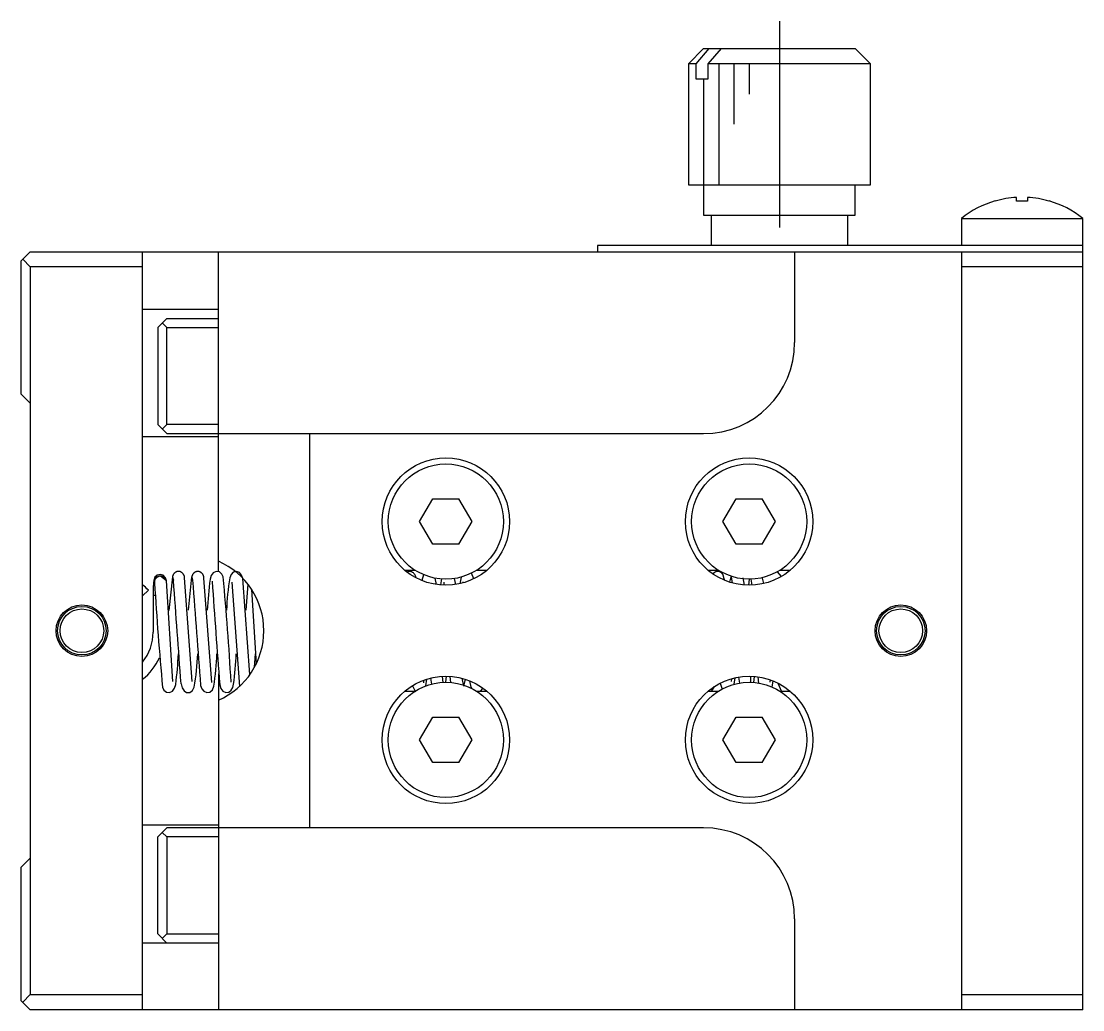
# Model space of a CAD drawing. Extents: x -35 to 326, y 23 to 241.
# Drawn here: x 25.48 to 60.48, y 135.14 to 167.74 of the extents above; entities that cross this region are included whole.
import ezdxf

# ---------------------------------------------------------------- set-up
doc = ezdxf.new("R2010")
doc.units = 0
doc.header["$LTSCALE"] = 10
doc.linetypes.add('CENTER', pattern=[2, 1.25, -0.25, 0.25, -0.25])
doc.layers.get('0').update_dxf_attribs({"linetype": 'CONTINUOUS'})
doc.layers.add('CENTER', color=1, linetype='CENTER')

msp = doc.modelspace()

# ---------------------------------------------------------------- linework, layer by layer
at = {"color": 7, "linetype": 'CONTINUOUS'}
for p, q in [((47.976124, 166.839292), (47.476124, 166.339292)), ((48.152569, 166.839292), (47.718713, 166.339292)), ((47.976124, 166.839292), (52.976124, 166.839292)), ((48.129091, 166.339292), (48.562947, 166.839292)), ((53.476124, 166.339292), (52.976124, 166.839292)), ((47.718713, 166.339292), (47.476124, 166.339292)), ((47.476124, 166.339292), (47.476124, 162.339292)), ((47.718713, 166.339292), (47.718713, 165.839292)), ((53.476124, 166.339292), (48.129091, 166.339292)), ((48.129091, 165.839292), (48.129091, 166.339292)), ((53.476124, 162.339292), (53.476124, 166.339292)), ((47.718713, 165.839292), (48.129091, 165.839292)), ((47.476124, 162.339292), (53.476124, 162.339292)), ((47.976124, 162.339292), (47.976124, 161.339292)), ((52.976124, 161.339292), (52.976124, 162.339292)), ((57.589763, 161.808814), (57.587508, 161.813436)), ((58.296124, 161.808814), (58.296124, 161.929151)), ((58.656124, 161.808814), (58.296124, 161.808814)), ((58.656124, 161.929151), (58.656124, 161.808814)), ((59.36474, 161.813436), (59.362486, 161.808814)), ((47.976124, 161.339292), (52.976124, 161.339292)), ((48.226124, 161.339292), (48.226124, 160.339292)), ((52.726124, 160.339292), (52.726124, 161.339292)), ((56.476124, 161.237291), (60.476124, 161.237291)), ((56.476124, 161.237291), (56.476124, 160.339292)), ((60.476124, 135.139292), (60.476124, 161.237291)), ((44.476124, 160.339292), (44.476124, 160.139292)), ((60.476124, 160.339292), (44.476124, 160.339292)), ((25.476124, 159.839292), (25.776124, 160.139292)), ((25.776124, 160.139292), (60.476124, 160.139292)), ((29.476128, 135.139292), (29.476128, 160.139292)), ((31.976124, 149.590526), (31.976124, 160.139292)), ((50.976124, 160.139292), (50.976124, 157.139292)), ((56.476124, 160.139292), (56.476124, 135.139292)), ((25.476124, 155.439292), (25.476124, 159.839292)), ((25.776124, 159.639292), (25.526124, 159.889292)), ((29.476124, 159.639292), (25.776124, 159.639292)), ((25.776124, 159.639292), (25.776124, 135.639292)), ((60.476124, 159.639292), (56.476124, 159.639292)), ((29.476124, 158.239292), (31.976124, 158.239292)), ((30.276124, 157.939292), (29.976124, 157.639292)), ((30.276124, 157.939292), (31.976124, 157.939292)), ((29.976124, 157.639292), (29.976124, 154.439292)), ((30.276124, 157.639292), (30.126124, 157.789292)), ((30.276124, 154.439292), (30.276124, 157.639292)), ((30.276124, 157.639292), (31.976124, 157.639292)), ((25.476124, 155.439292), (25.776124, 155.139292)), ((29.976124, 154.439292), (30.276124, 154.139292)), ((30.126124, 154.289292), (30.276124, 154.439292)), ((31.976124, 154.439292), (30.276124, 154.439292)), ((29.476124, 154.039292), (31.976124, 154.039292)), ((30.276124, 154.139292), (47.976124, 154.139292)), ((34.976124, 154.139292), (34.976124, 141.139292)), ((38.610099, 151.239292), (39.043111, 151.989292)), ((39.043111, 151.989292), (39.909137, 151.989292)), ((40.34215, 151.239292), (39.909137, 151.989292)), ((48.610099, 151.239292), (49.043111, 151.989292)), ((49.043111, 151.989292), (49.909137, 151.989292)), ((50.34215, 151.239292), (49.909137, 151.989292)), ((39.043111, 150.489292), (38.610099, 151.239292)), ((39.909137, 150.489292), (40.34215, 151.239292)), ((49.043111, 150.489292), (48.610099, 151.239292)), ((49.909137, 150.489292), (50.34215, 151.239292)), ((39.909137, 150.489292), (39.043111, 150.489292)), ((49.909137, 150.489292), (49.043111, 150.489292)), ((29.954707, 149.471311), (29.880311, 149.40027)), ((30.059428, 149.496664), (29.954707, 149.471311)), ((30.157401, 149.467578), (30.059428, 149.496664)), ((30.232564, 149.387791), (30.157401, 149.467578)), ((30.470689, 149.454396), (30.468371, 149.447232)), ((30.473348, 149.461548), (30.470689, 149.454396)), ((30.476348, 149.468677), (30.473348, 149.461548)), ((30.48019, 149.476782), (30.476348, 149.468677)), ((30.484472, 149.484824), (30.48019, 149.476782)), ((30.489188, 149.492785), (30.484472, 149.484824)), ((30.494335, 149.500643), (30.489188, 149.492785)), ((30.499906, 149.508379), (30.494335, 149.500643)), ((30.505893, 149.515969), (30.499906, 149.508379)), ((30.51229, 149.523392), (30.505893, 149.515969)), ((30.519086, 149.530622), (30.51229, 149.523392)), ((30.526272, 149.537635), (30.519086, 149.530622)), ((30.533837, 149.544404), (30.526272, 149.537635)), ((30.541767, 149.550901), (30.533837, 149.544404)), ((30.550049, 149.557098), (30.541767, 149.550901)), ((30.558669, 149.562965), (30.550049, 149.557098)), ((30.567609, 149.568469), (30.558669, 149.562965)), ((30.575681, 149.572964), (30.567609, 149.568469)), ((30.583974, 149.577134), (30.575681, 149.572964)), ((30.592472, 149.580956), (30.583974, 149.577134)), ((30.601163, 149.584406), (30.592472, 149.580956)), ((30.610031, 149.587459), (30.601163, 149.584406)), ((30.619061, 149.590089), (30.610031, 149.587459)), ((30.628236, 149.592269), (30.619061, 149.590089)), ((30.637537, 149.593972), (30.628236, 149.592269)), ((30.645058, 149.594972), (30.637537, 149.593972)), ((30.652638, 149.595634), (30.645058, 149.594972)), ((30.660268, 149.595941), (30.652638, 149.595634)), ((30.667937, 149.595879), (30.660268, 149.595941)), ((30.675633, 149.595432), (30.667937, 149.595879)), ((30.683347, 149.594587), (30.675633, 149.595432)), ((30.691066, 149.593345), (30.683347, 149.594587)), ((30.698781, 149.591711), (30.691066, 149.593345)), ((30.706482, 149.58969), (30.698781, 149.591711)), ((30.714155, 149.587287), (30.706482, 149.58969)), ((30.721791, 149.584508), (30.714155, 149.587287)), ((30.729377, 149.581358), (30.721791, 149.584508)), ((30.736901, 149.577844), (30.729377, 149.581358)), ((30.744349, 149.573972), (30.736901, 149.577844)), ((30.75171, 149.569749), (30.744349, 149.573972)), ((30.760765, 149.56399), (30.75171, 149.569749)), ((30.769635, 149.55771), (30.760765, 149.56399)), ((30.778289, 149.550927), (30.769635, 149.55771)), ((30.7867, 149.543658), (30.778289, 149.550927)), ((30.793876, 149.536874), (30.7867, 149.543658)), ((30.800818, 149.529742), (30.793876, 149.536874)), ((30.807504, 149.522276), (30.800818, 149.529742)), ((30.813912, 149.514491), (30.807504, 149.522276)), ((30.820126, 149.506252), (30.813912, 149.514491)), ((30.826003, 149.497716), (30.820126, 149.506252)), ((30.831516, 149.4889), (30.826003, 149.497716)), ((30.836638, 149.479823), (30.831516, 149.4889)), ((30.841342, 149.470505), (30.836638, 149.479823)), ((30.845165, 149.461997), (30.841342, 149.470505)), ((30.848613, 149.453328), (30.845165, 149.461997)), ((30.851662, 149.444513), (30.848613, 149.453328)), ((31.111576, 149.458297), (31.108749, 149.449925)), ((31.114853, 149.466627), (31.111576, 149.458297)), ((31.118577, 149.474899), (31.114853, 149.466627)), ((31.122747, 149.483095), (31.118577, 149.474899)), ((31.127357, 149.491197), (31.122747, 149.483095)), ((31.132403, 149.499187), (31.127357, 149.491197)), ((31.137879, 149.507042), (31.132403, 149.499187)), ((31.143777, 149.514743), (31.137879, 149.507042)), ((31.150091, 149.522267), (31.143777, 149.514743)), ((31.15681, 149.529589), (31.150091, 149.522267)), ((31.163924, 149.536686), (31.15681, 149.529589)), ((31.171422, 149.54353), (31.163924, 149.536686)), ((31.179292, 149.550096), (31.171422, 149.54353)), ((31.18752, 149.556355), (31.179292, 149.550096)), ((31.19609, 149.562277), (31.18752, 149.556355)), ((31.204987, 149.567831), (31.19609, 149.562277)), ((31.21205, 149.571837), (31.204987, 149.567831)), ((31.219287, 149.57559), (31.21205, 149.571837)), ((31.226691, 149.579076), (31.219287, 149.57559)), ((31.23425, 149.582277), (31.226691, 149.579076)), ((31.242098, 149.585227), (31.23425, 149.582277)), ((31.250086, 149.587847), (31.242098, 149.585227)), ((31.258203, 149.590118), (31.250086, 149.587847)), ((31.266437, 149.592021), (31.258203, 149.590118)), ((31.274775, 149.593536), (31.266437, 149.592021)), ((31.282297, 149.594544), (31.274775, 149.593536)), ((31.289882, 149.595211), (31.282297, 149.594544)), ((31.297519, 149.595523), (31.289882, 149.595211)), ((31.305197, 149.595463), (31.297519, 149.595523)), ((31.312906, 149.595015), (31.305197, 149.595463)), ((31.320635, 149.594168), (31.312906, 149.595015)), ((31.328373, 149.592922), (31.320635, 149.594168)), ((31.336109, 149.591281), (31.328373, 149.592922)), ((31.343833, 149.589252), (31.336109, 149.591281)), ((31.351534, 149.586838), (31.343833, 149.589252)), ((31.359199, 149.584045), (31.351534, 149.586838)), ((31.366818, 149.580879), (31.359199, 149.584045)), ((31.374376, 149.577346), (31.366818, 149.580879)), ((31.381863, 149.573453), (31.374376, 149.577346)), ((31.389264, 149.569207), (31.381863, 149.573453)), ((31.398375, 149.563414), (31.389264, 149.569207)), ((31.407303, 149.557095), (31.398375, 149.563414)), ((31.416022, 149.550268), (31.407303, 149.557095)), ((31.424501, 149.54295), (31.416022, 149.550268)), ((31.43174, 149.536118), (31.424501, 149.54295)), ((31.438749, 149.528934), (31.43174, 149.536118)), ((31.445506, 149.52141), (31.438749, 149.528934)), ((31.451988, 149.513562), (31.445506, 149.52141)), ((31.458281, 149.505254), (31.451988, 149.513562)), ((31.46424, 149.496642), (31.458281, 149.505254)), ((31.469838, 149.487744), (31.46424, 149.496642)), ((31.47505, 149.478578), (31.469838, 149.487744)), ((31.479847, 149.469163), (31.47505, 149.478578)), ((31.483756, 149.460563), (31.479847, 149.469163)), ((31.487292, 149.451796), (31.483756, 149.460563)), ((31.490433, 149.442876), (31.487292, 149.451796)), ((31.73899, 149.463133), (31.701163, 149.334882)), ((31.802838, 149.544618), (31.73899, 149.463133)), ((31.902218, 149.593056), (31.802838, 149.544618)), ((32.01144, 149.57614), (31.902218, 149.593056)), ((32.087179, 149.508844), (32.01144, 149.57614)), ((32.133502, 149.41447), (32.087179, 149.508844)), ((32.394129, 149.496651), (32.348773, 149.380632)), ((32.46924, 149.567635), (32.394129, 149.496651)), ((32.573757, 149.595509), (32.46924, 149.567635)), ((32.674878, 149.556551), (32.573757, 149.595509)), ((32.743604, 149.476827), (32.674878, 149.556551)), ((32.785194, 149.36481), (32.743604, 149.476827)), ((38.115977, 149.639292), (38.451429, 149.639292)), ((38.198249, 149.574822), (38.197386, 149.574392)), ((38.209835, 149.580148), (38.198249, 149.574822)), ((38.217641, 149.583279), (38.209835, 149.580148)), ((38.225883, 149.586193), (38.217641, 149.583279)), ((38.234558, 149.588831), (38.225883, 149.586193)), ((38.24366, 149.591128), (38.234558, 149.588831)), ((38.253183, 149.593015), (38.24366, 149.591128)), ((38.263112, 149.594416), (38.253183, 149.593015)), ((38.273434, 149.59525), (38.263112, 149.594416)), ((38.284126, 149.595429), (38.273434, 149.59525)), ((38.293823, 149.594972), (38.284126, 149.595429)), ((38.303767, 149.593868), (38.293823, 149.594972)), ((38.313937, 149.592066), (38.303767, 149.593868)), ((38.324308, 149.589533), (38.313937, 149.592066)), ((38.335046, 149.586169), (38.324308, 149.589533)), ((38.345932, 149.581984), (38.335046, 149.586169)), ((38.356929, 149.57695), (38.345932, 149.581984)), ((38.367696, 149.571198), (38.356929, 149.57695)), ((38.377969, 149.5649), (38.367696, 149.571198)), ((38.392332, 149.554669), (38.377969, 149.5649)), ((38.405597, 149.543591), (38.392332, 149.554669)), ((38.417782, 149.53184), (38.405597, 149.543591)), ((38.428921, 149.519563), (38.417782, 149.53184)), ((38.439057, 149.506882), (38.428921, 149.519563)), ((38.448242, 149.493894), (38.439057, 149.506882)), ((38.462282, 149.470517), (38.448242, 149.493894)), ((38.473921, 149.446714), (38.462282, 149.470517)), ((38.743464, 149.487166), (38.681974, 149.296281)), ((40.403436, 149.355918), (40.319375, 149.537177)), ((40.500819, 149.639292), (40.836271, 149.639292)), ((48.115977, 149.639292), (48.451429, 149.639292)), ((48.28456, 149.51618), (48.281817, 149.512821)), ((48.290999, 149.523584), (48.28456, 149.51618)), ((48.297836, 149.530798), (48.290999, 149.523584)), ((48.305059, 149.537796), (48.297836, 149.530798)), ((48.312658, 149.544551), (48.305059, 149.537796)), ((48.320619, 149.551036), (48.312658, 149.544551)), ((48.328929, 149.557221), (48.320619, 149.551036)), ((48.337574, 149.563077), (48.328929, 149.557221)), ((48.346536, 149.568572), (48.337574, 149.563077)), ((48.354626, 149.573058), (48.346536, 149.568572)), ((48.362933, 149.577221), (48.354626, 149.573058)), ((48.371444, 149.581036), (48.362933, 149.577221)), ((48.380145, 149.58448), (48.371444, 149.581036)), ((48.389021, 149.587526), (48.380145, 149.58448)), ((48.398056, 149.590151), (48.389021, 149.587526)), ((48.407234, 149.592325), (48.398056, 149.590151)), ((48.416537, 149.594023), (48.407234, 149.592325)), ((48.424057, 149.595019), (48.416537, 149.594023)), ((48.431635, 149.595677), (48.424057, 149.595019)), ((48.439262, 149.59598), (48.431635, 149.595677)), ((48.446925, 149.595915), (48.439262, 149.59598)), ((48.454615, 149.595464), (48.446925, 149.595915)), ((48.46232, 149.594615), (48.454615, 149.595464)), ((48.470031, 149.59337), (48.46232, 149.594615)), ((48.477735, 149.591733), (48.470031, 149.59337)), ((48.485423, 149.589709), (48.477735, 149.591733)), ((48.493083, 149.587303), (48.485423, 149.589709)), ((48.500703, 149.584521), (48.493083, 149.587303)), ((48.508273, 149.581368), (48.500703, 149.584521)), ((48.515778, 149.577851), (48.508273, 149.581368)), ((48.523207, 149.573977), (48.515778, 149.577851)), ((48.530546, 149.569753), (48.523207, 149.573977)), ((48.539573, 149.563991), (48.530546, 149.569753)), ((48.548412, 149.557709), (48.539573, 149.563991)), ((48.557034, 149.550925), (48.548412, 149.557709)), ((48.56541, 149.543655), (48.557034, 149.550925)), ((48.572553, 149.536871), (48.56541, 149.543655)), ((48.57946, 149.52974), (48.572553, 149.536871)), ((48.58611, 149.522275), (48.57946, 149.52974)), ((48.59248, 149.514492), (48.58611, 149.522275)), ((48.598654, 149.506256), (48.59248, 149.514492)), ((48.604488, 149.497723), (48.598654, 149.506256)), ((48.609956, 149.488912), (48.604488, 149.497723)), ((48.615032, 149.479841), (48.609956, 149.488912)), ((48.619688, 149.470529), (48.615032, 149.479841)), ((48.623468, 149.462029), (48.619688, 149.470529)), ((48.626869, 149.453369), (48.623468, 149.462029)), ((48.629872, 149.444564), (48.626869, 149.453369)), ((50.544991, 149.432095), (50.407315, 149.58373)), ((50.500819, 149.639292), (50.836271, 149.639292)), ((29.880311, 149.40027), (29.844776, 149.294289)), ((29.866016, 149.278026), (29.864563, 149.262148)), ((29.864563, 149.262148), (29.86459, 149.246244)), ((29.86459, 149.246244), (29.866095, 149.230433)), ((29.865017, 149.237166), (29.869028, 149.212112)), ((29.865173, 149.258108), (29.865127, 149.251841)), ((29.865127, 149.251841), (29.865372, 149.245573)), ((29.865515, 149.26433), (29.865173, 149.258108)), ((29.865372, 149.245573), (29.865883, 149.239481)), ((29.866154, 149.270539), (29.865515, 149.26433)), ((29.865883, 149.239481), (29.86614, 149.237228)), ((29.868937, 149.293761), (29.866016, 149.278026)), ((29.86708, 149.276676), (29.866154, 149.270539)), ((29.866307, 149.237251), (29.86976, 149.212627)), ((29.868287, 149.282776), (29.86708, 149.276676)), ((29.869756, 149.288795), (29.868287, 149.282776)), ((29.873305, 149.309235), (29.868937, 149.293761)), ((29.87148, 149.294751), (29.869756, 149.288795)), ((29.87388, 149.301832), (29.87148, 149.294751)), ((29.879087, 149.324335), (29.873305, 149.309235)), ((29.876616, 149.308798), (29.87388, 149.301832)), ((29.879654, 149.315611), (29.876616, 149.308798)), ((29.886242, 149.338947), (29.879087, 149.324335)), ((29.882994, 149.322307), (29.879654, 149.315611)), ((29.886598, 149.328837), (29.882994, 149.322307)), ((29.894715, 149.352964), (29.886242, 149.338947)), ((29.890472, 149.335237), (29.886598, 149.328837)), ((29.894581, 149.341472), (29.890472, 149.335237)), ((29.898925, 149.347559), (29.894581, 149.341472)), ((29.904443, 149.366283), (29.894715, 149.352964)), ((29.902547, 149.352302), (29.898925, 149.347559)), ((29.906308, 149.356953), (29.902547, 149.352302)), ((29.915355, 149.378803), (29.904443, 149.366283)), ((29.910193, 149.361494), (29.906308, 149.356953)), ((29.914207, 149.36594), (29.910193, 149.361494)), ((29.918334, 149.370275), (29.914207, 149.36594)), ((29.927371, 149.390433), (29.915355, 149.378803)), ((29.922581, 149.37451), (29.918334, 149.370275)), ((29.931395, 149.382649), (29.922581, 149.37451)), ((29.940399, 149.401085), (29.927371, 149.390433)), ((29.940618, 149.390345), (29.931395, 149.382649)), ((29.954345, 149.410682), (29.940399, 149.401085)), ((29.95022, 149.39758), (29.940618, 149.390345)), ((29.96022, 149.404367), (29.95022, 149.39758)), ((29.969104, 149.419152), (29.954345, 149.410682)), ((29.965342, 149.407571), (29.96022, 149.404367)), ((29.970551, 149.41065), (29.965342, 149.407571)), ((29.984568, 149.426432), (29.969104, 149.419152)), ((29.975829, 149.413593), (29.970551, 149.41065)), ((29.981187, 149.416405), (29.975829, 149.413593)), ((29.986606, 149.419074), (29.981187, 149.416405)), ((30.000621, 149.432468), (29.984568, 149.426432)), ((29.992101, 149.421604), (29.986606, 149.419074)), ((29.997648, 149.423983), (29.992101, 149.421604)), ((30.003264, 149.426215), (29.997648, 149.423983)), ((30.017145, 149.437215), (30.000621, 149.432468)), ((30.008925, 149.428287), (30.003264, 149.426215)), ((30.014646, 149.430204), (30.008925, 149.428287)), ((30.021153, 149.432167), (30.014646, 149.430204)), ((30.034017, 149.440639), (30.017145, 149.437215)), ((30.027718, 149.433915), (30.021153, 149.432167)), ((30.03431, 149.435435), (30.027718, 149.433915)), ((30.051112, 149.442714), (30.034017, 149.440639)), ((30.040954, 149.436728), (30.03431, 149.435435)), ((30.0476, 149.437779), (30.040954, 149.436728)), ((30.05428, 149.438588), (30.0476, 149.437779)), ((30.068303, 149.443424), (30.051112, 149.442714)), ((30.060945, 149.439144), (30.05428, 149.438588)), ((30.067611, 149.439445), (30.060945, 149.439144)), ((30.074441, 149.439481), (30.067611, 149.439445)), ((30.262079, 149.286972), (30.068303, 149.443424)), ((30.081245, 149.439236), (30.074441, 149.439481)), ((30.087976, 149.438712), (30.081245, 149.439236)), ((30.09467, 149.437913), (30.087976, 149.438712)), ((30.101265, 149.436857), (30.09467, 149.437913)), ((30.107802, 149.435548), (30.101265, 149.436857)), ((30.114235, 149.434005), (30.107802, 149.435548)), ((30.120582, 149.432233), (30.114235, 149.434005)), ((30.125781, 149.430596), (30.120582, 149.432233)), ((30.13092, 149.428812), (30.125781, 149.430596)), ((30.135977, 149.426892), (30.13092, 149.428812)), ((30.14097, 149.424836), (30.135977, 149.426892)), ((30.145878, 149.422656), (30.14097, 149.424836)), ((30.150716, 149.42035), (30.145878, 149.422656)), ((30.155468, 149.417928), (30.150716, 149.42035)), ((30.160146, 149.41539), (30.155468, 149.417928)), ((30.16925, 149.409993), (30.160146, 149.41539)), ((30.178018, 149.404189), (30.16925, 149.409993)), ((30.182749, 149.400794), (30.178018, 149.404189)), ((30.187377, 149.397282), (30.182749, 149.400794)), ((30.196295, 149.389941), (30.187377, 149.397282)), ((30.204762, 149.382198), (30.196295, 149.389941)), ((30.212762, 149.37408), (30.204762, 149.382198)), ((30.220283, 149.365612), (30.212762, 149.37408)), ((30.227305, 149.356815), (30.220283, 149.365612)), ((30.233834, 149.347676), (30.227305, 149.356815)), ((30.26209, 149.2869), (30.232564, 149.387791)), ((30.236893, 149.343), (30.233834, 149.347676)), ((30.239817, 149.338249), (30.236893, 149.343)), ((30.242593, 149.333439), (30.239817, 149.338249)), ((30.245226, 149.328558), (30.242593, 149.333439)), ((30.247705, 149.323624), (30.245226, 149.328558)), ((30.250033, 149.318625), (30.247705, 149.323624)), ((30.252198, 149.31358), (30.250033, 149.318625)), ((30.254203, 149.308476), (30.252198, 149.31358)), ((30.256036, 149.303335), (30.254203, 149.308476)), ((30.2577, 149.298141), (30.256036, 149.303335)), ((30.25955, 149.291511), (30.2577, 149.298141)), ((30.261107, 149.284822), (30.25955, 149.291511)), ((30.263694, 149.267533), (30.260959, 149.286632)), ((30.261572, 149.28251), (30.261107, 149.284822)), ((30.4783, 145.966836), (30.262429, 149.286995)), ((30.460435, 149.411887), (30.341567, 148.311246)), ((30.462512, 149.41866), (30.461898, 149.411584)), ((30.461898, 149.411584), (30.493135, 149.305472)), ((30.463465, 149.425772), (30.462512, 149.41866)), ((30.464759, 149.43291), (30.463465, 149.425772)), ((30.466394, 149.440067), (30.464759, 149.43291)), ((30.468371, 149.447232), (30.466394, 149.440067)), ((30.854293, 149.435568), (30.851662, 149.444513)), ((30.856482, 149.42651), (30.854293, 149.435568)), ((30.857954, 149.418887), (30.856482, 149.42651)), ((30.85909, 149.411208), (30.857954, 149.418887)), ((30.859876, 149.403482), (30.85909, 149.411208)), ((30.8603, 149.395721), (30.859876, 149.403482)), ((30.860003, 149.380137), (30.860347, 149.387936)), ((30.860347, 149.387936), (30.8603, 149.395721)), ((31.115622, 145.960757), (30.860492, 149.380119)), ((31.095366, 149.411595), (30.976718, 148.313756)), ((31.10196, 149.416314), (31.101388, 149.407947)), ((31.101388, 149.407947), (31.128123, 149.306659)), ((31.10298, 149.424708), (31.10196, 149.416314)), ((31.104451, 149.433116), (31.10298, 149.424708)), ((31.106374, 149.441527), (31.104451, 149.433116)), ((31.108749, 149.449925), (31.106374, 149.441527)), ((31.493158, 149.433819), (31.490433, 149.442876)), ((31.495445, 149.424641), (31.493158, 149.433819)), ((31.496999, 149.416913), (31.495445, 149.424641)), ((31.49822, 149.409122), (31.496999, 149.416913)), ((31.499094, 149.40128), (31.49822, 149.409122)), ((31.499607, 149.393396), (31.499094, 149.40128)), ((31.499494, 149.377548), (31.499745, 149.385482)), ((31.765865, 145.926661), (31.499494, 149.377548)), ((31.499745, 149.385482), (31.499607, 149.393396)), ((32.421072, 149.245854), (32.66836, 145.799964)), ((33.01386, 146.191641), (32.785194, 149.36481)), ((32.948563, 149.174907), (32.881679, 148.313376)), ((38.483537, 149.422639), (38.473921, 149.446714)), ((38.491502, 149.398329), (38.483537, 149.422639)), ((38.49582, 149.38291), (38.491502, 149.398329)), ((39.165778, 149.163387), (39.128976, 149.372449)), ((39.328106, 149.346057), (39.295157, 149.148234)), ((39.411387, 149.237141), (39.40569, 149.141348)), ((39.800341, 149.164963), (39.765743, 149.361997)), ((39.979982, 149.407982), (39.935109, 149.190904)), ((40.04153, 149.254998), (40.035769, 149.215711)), ((48.632454, 149.43563), (48.629872, 149.444564)), ((48.634593, 149.426585), (48.632454, 149.43563)), ((48.636022, 149.418974), (48.634593, 149.426585)), ((48.637114, 149.411308), (48.636022, 149.418974)), ((48.637856, 149.403596), (48.637114, 149.411308)), ((48.637841, 149.380303), (48.638234, 149.388083)), ((48.638234, 149.395851), (48.637856, 149.403596)), ((48.638234, 149.388083), (48.638234, 149.395851)), ((48.670715, 149.30091), (48.640603, 149.380758)), ((48.875573, 149.411845), (48.830655, 149.241238)), ((48.879227, 149.410366), (48.920932, 149.214609)), ((49.327814, 149.145201), (49.277332, 149.379452)), ((49.481424, 149.339835), (49.453746, 149.140133)), ((49.537023, 149.341171), (49.56432, 149.141862)), ((49.956534, 149.195985), (49.916823, 149.375065)), ((50.187087, 149.269818), (50.185318, 149.263545)), ((29.476128, 148.795137), (29.66876, 148.979618)), ((29.909457, 148.796682), (29.824315, 148.796627)), ((29.824315, 148.796627), (29.824315, 147.596296)), ((33.067518, 149.007946), (33.221043, 146.540241)), ((33.170157, 146.441536), (33.199191, 146.87961)), ((31.976124, 146.21435), (31.976124, 135.139292)), ((38.752744, 145.923439), (38.746295, 146.007764)), ((38.814821, 145.819871), (38.849204, 146.042702)), ((38.973667, 146.077406), (38.999158, 145.877761)), ((39.393235, 145.936992), (39.36968, 146.134941)), ((39.471309, 145.938874), (39.495003, 146.138559)), ((39.60302, 146.134971), (39.625696, 145.932705)), ((40.066537, 145.812345), (40.011439, 146.06943)), ((40.068667, 145.812909), (40.11925, 146.038197)), ((40.253405, 145.989283), (40.30299, 145.781349)), ((48.894931, 145.963152), (48.901243, 146.05811)), ((48.982971, 145.873663), (49.014637, 146.08688)), ((49.130478, 146.110034), (49.155828, 145.911361)), ((49.533231, 145.956776), (49.529248, 146.137644)), ((49.629743, 145.932131), (49.654103, 146.130561)), ((49.76471, 146.118089), (49.790015, 145.911955)), ((50.172695, 145.948282), (50.175992, 146.01833)), ((50.235437, 145.780738), (50.27262, 145.981505)), ((30.136422, 145.7727), (30.182586, 145.680988)), ((30.182586, 145.680988), (30.264636, 145.61571)), ((30.264636, 145.61571), (30.364422, 145.598156)), ((30.364422, 145.598156), (30.465552, 145.646597)), ((30.465552, 145.646597), (30.53322, 145.740338)), ((30.53322, 145.740338), (30.570624, 145.868157)), ((30.745492, 145.889511), (30.78266, 145.759244)), ((30.78266, 145.759244), (30.843277, 145.659848)), ((30.843277, 145.659848), (30.927743, 145.604892)), ((30.927743, 145.604892), (31.030062, 145.604509)), ((31.030062, 145.604509), (31.119054, 145.665576)), ((31.119054, 145.665576), (31.176395, 145.77464)), ((31.391685, 145.833542), (31.431878, 145.72371)), ((31.431878, 145.72371), (31.49516, 145.642396)), ((31.49516, 145.642396), (31.593152, 145.598038)), ((31.593152, 145.598038), (31.696103, 145.617609)), ((31.696103, 145.617609), (31.778486, 145.692245)), ((31.778486, 145.692245), (31.827799, 145.813462)), ((32.019718, 145.858657), (32.057158, 145.731264)), ((32.057158, 145.731264), (32.120483, 145.648202)), ((32.120483, 145.648202), (32.218264, 145.599763)), ((32.218264, 145.599763), (32.319863, 145.611892)), ((32.319863, 145.611892), (32.401151, 145.675106)), ((32.401151, 145.675106), (32.44954, 145.765724)), ((32.44954, 145.765724), (32.476211, 145.875117)), ((38.451429, 145.639292), (38.115977, 145.639292)), ((38.375846, 145.826856), (38.469087, 145.649795)), ((38.469087, 145.649795), (38.482177, 145.639266)), ((40.310782, 145.778361), (40.319596, 145.741305)), ((40.836271, 145.639292), (40.500819, 145.639292)), ((40.61969, 145.639263), (40.697949, 145.746855)), ((48.451429, 145.639292), (48.115977, 145.639292)), ((48.237702, 145.639224), (48.329776, 145.798326)), ((48.521797, 145.909651), (48.584099, 145.715996)), ((50.425432, 145.912), (50.546954, 145.639263)), ((50.836271, 145.639292), (50.500819, 145.639292)), ((50.779921, 145.639292), (50.806487, 145.66379)), ((38.610099, 144.039292), (39.043111, 144.789292)), ((39.043111, 144.789292), (39.909137, 144.789292)), ((40.34215, 144.039292), (39.909137, 144.789292)), ((48.610099, 144.039292), (49.043111, 144.789292)), ((49.043111, 144.789292), (49.909137, 144.789292)), ((50.34215, 144.039292), (49.909137, 144.789292)), ((39.043111, 143.289292), (38.610099, 144.039292)), ((39.909137, 143.289292), (40.34215, 144.039292)), ((49.043111, 143.289292), (48.610099, 144.039292)), ((49.909137, 143.289292), (50.34215, 144.039292)), ((39.909137, 143.289292), (39.043111, 143.289292)), ((49.909137, 143.289292), (49.043111, 143.289292)), ((29.476124, 141.239292), (31.976124, 141.239292)), ((29.976124, 140.839292), (30.276124, 141.139292)), ((47.976124, 141.139292), (30.276124, 141.139292)), ((29.976124, 137.639292), (29.976124, 140.839292)), ((30.126124, 140.989292), (30.276124, 140.839292)), ((30.276124, 140.839292), (30.276124, 137.639292)), ((31.976124, 140.839292), (30.276124, 140.839292)), ((25.776124, 140.139292), (25.476124, 139.839292)), ((25.476124, 135.439292), (25.476124, 139.839292)), ((50.976124, 138.139292), (50.976124, 135.139292)), ((30.276124, 137.339292), (29.976124, 137.639292)), ((30.276124, 137.639292), (30.126124, 137.489292)), ((30.276124, 137.639292), (31.976124, 137.639292)), ((31.976124, 137.339292), (29.476124, 137.339292)), ((25.526124, 135.389292), (25.776124, 135.639292)), ((25.776124, 135.639292), (29.476124, 135.639292)), ((56.476124, 135.639292), (60.476124, 135.639292)), ((25.476124, 135.439292), (25.776124, 135.139292)), ((60.476124, 135.139292), (25.776124, 135.139292))]:
    msp.add_line(p, q, dxfattribs=at)
at = {"color": 3, "linetype": 'CONTINUOUS'}
for p, q in [((48.476124, 166.339292), (48.476124, 162.339292)), ((48.976124, 166.339292), (48.976124, 164.339292)), ((49.476124, 166.339292), (49.476124, 165.339292)), ((47.976124, 165.839292), (47.976124, 162.339292))]:
    msp.add_line(p, q, dxfattribs=at)
at = {"color": 7, "linetype": 'CONTINUOUS'}
for centre, radius in [((39.476124, 151.239292), 2.1), ((49.476124, 151.239292), 2.1), ((39.476124, 151.239292), 1.9), ((49.476124, 151.239292), 1.9), ((27.476124, 147.639292), 0.85), ((27.476124, 147.639292), 0.8), ((54.476124, 147.639292), 0.85), ((54.476124, 147.639292), 0.8), ((27.476124, 147.639292), 0.719615), ((54.476124, 147.639292), 0.719615), ((39.476124, 144.039292), 2.1), ((49.476124, 144.039292), 2.1), ((39.476124, 144.039292), 1.9), ((49.476124, 144.039292), 1.9)]:
    msp.add_circle(centre, radius, dxfattribs=at)
for centre, radius, start, end in [((58.476124, 158.739292), 3.2, 106.122533, 128.682187), ((58.476124, 158.739292), 3.194933, 93.229709, 106.106712), ((58.476124, 158.739292), 3.194933, 73.893288, 86.770291), ((58.476124, 158.739292), 3.2, 51.317813, 73.877467), ((47.976124, 157.139292), 3, 270, 0), ((30.976124, 147.639292), 2.5, 293.578178, 66.421822), ((28.224315, 147.596296), 2, 43.761743, 51.251263), ((34.101603, 148.87), 4.27792, 174.3079748, 180.9847105), ((149.00902, 156.717964), 119.375431, 183.6046607, 185.26070909), ((-1142.443595, 60.93648), 1176.260877, 4.141676194, 4.308521475), ((396.849105, 175.313312), 366.644491, 184.06749276, 184.61180164), ((43.906747, 147.750936), 12.307931, 172.6059213, 177.3823226), ((390.170873, 173.627939), 359.226089, 183.88787932, 184.43356329), ((-58.829681, 140.828525), 91.367495, 3.20968409, 5.39212895), ((41.477169, 147.968806), 9.236929, 171.2081184, 177.8649321), ((28.224315, 147.596296), 1.6, 321.479267, 0), ((28.224315, 147.596296), 2, 308.748737, 334.749561), ((18.08076, 147.471591), 12.592367, 352.6844508, 357.3036985), ((24.496689, 147.04537), 6.799502, 349.228901, 358.6023026), ((22.699831, 147.21929), 9.235592, 351.2444842, 357.8912223), ((19.488029, 147.518604), 13.09175, 352.7882834, 357.2015755), ((47.976124, 138.139292), 3, 0, 90)]:
    msp.add_arc(centre, radius, start, end, dxfattribs=at)
at = {"layer": 'CENTER', "color": 1, "linetype": 'CENTER'}
msp.add_line((50.476124, 167.739292), (50.476124, 160.939292), dxfattribs=at)

doc.saveas('drawing.dxf')
